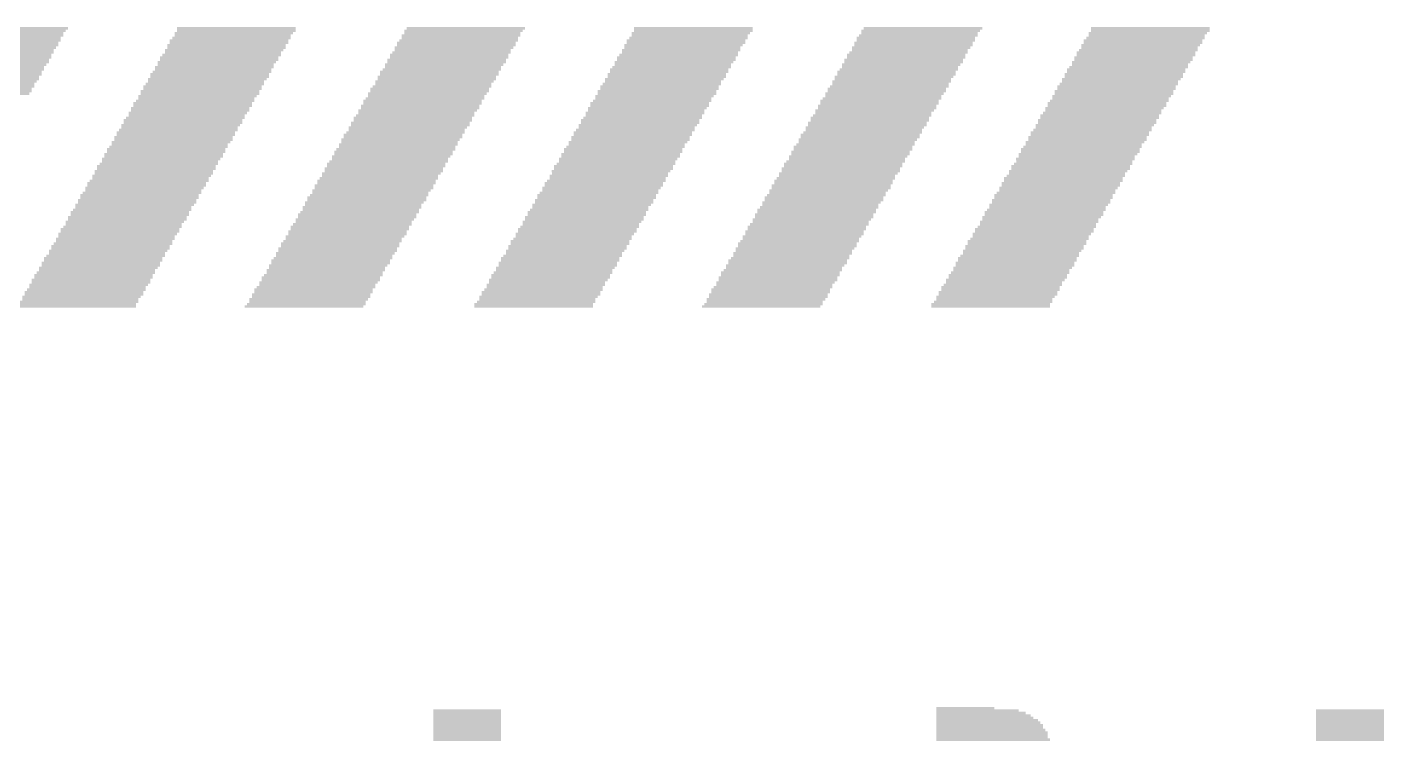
# Model space of a CAD drawing. Extents: x -51 to 50, y -27 to 29.
# Drawn here: x 25.58 to 37.45, y 22.32 to 28.56 of the extents above; entities that cross this region are included whole.
import ezdxf

# ---------------------------------------------------------------- set-up
doc = ezdxf.new("R2010")
doc.units = 0
doc.layers.add('201', color=6, linetype='CONTINUOUS')

# ---------------------------------------------------------------- blocks, each defined once
blk = doc.blocks.new('RECT')
blk.add_solid([(-0.5, -0.5), (0.5, -0.5), (-0.5, 0.5), (0.5, 0.5)])

msp = doc.modelspace()

# ---------------------------------------------------------------- block references
at = {"layer": '201', "rotation": 180}
for p, xscale, yscale in [((25.3797, 28.4903), 1.0363, 0.0211), ((25.3898, 28.5115), 1.016, 0.0213), ((25.4, 28.5327), 1.0363, 0.0211), ((25.4203, 28.5538), 1.0363, 0.0211), ((27.3888, 28.5115), 1.0363, 0.0213), ((27.3787, 28.4903), 1.016, 0.0211), ((27.4104, 28.5538), 1.0389, 0.0211), ((27.4104, 28.5327), 1.0389, 0.0211), ((29.3789, 28.4903), 1.0389, 0.0211), ((29.3903, 28.5115), 1.016, 0.0213), ((29.4005, 28.5327), 1.0363, 0.0211), ((29.4208, 28.5538), 1.0363, 0.0211), ((31.3893, 28.5115), 1.0363, 0.0213), ((31.3792, 28.4903), 1.016, 0.0211), ((31.4109, 28.5538), 1.0389, 0.0211), ((31.4109, 28.5327), 1.0389, 0.0211), ((33.3794, 28.4903), 1.0389, 0.0211), ((33.3908, 28.5115), 1.016, 0.0213), ((33.401, 28.5327), 1.0363, 0.0211), ((33.4213, 28.5538), 1.0363, 0.0211), ((35.3898, 28.5115), 1.0363, 0.0213), ((35.3797, 28.4903), 1.016, 0.0211), ((35.4114, 28.5538), 1.0389, 0.0211), ((35.4114, 28.5327), 1.0389, 0.0211), ((25.3149, 28.3845), 1.0389, 0.0213), ((25.3365, 28.4268), 1.0363, 0.0211), ((25.3365, 28.4057), 1.0363, 0.0211), ((25.3568, 28.448), 1.0363, 0.0213), ((25.3682, 28.4692), 1.0135, 0.0211), ((27.3253, 28.4057), 1.0363, 0.0211), ((27.3253, 28.3845), 1.0363, 0.0213), ((27.3469, 28.448), 1.0389, 0.0213), ((27.3469, 28.4268), 1.0389, 0.0211), ((27.3685, 28.4692), 1.0363, 0.0211), ((29.3154, 28.3845), 1.0389, 0.0213), ((29.337, 28.4268), 1.0363, 0.0211), ((29.337, 28.4057), 1.0363, 0.0211), ((29.3573, 28.448), 1.0363, 0.0213), ((29.3675, 28.4692), 1.016, 0.0211), ((31.3258, 28.4057), 1.0363, 0.0211), ((31.3157, 28.3845), 1.016, 0.0213), ((31.3474, 28.448), 1.0389, 0.0213), ((31.3474, 28.4268), 1.0389, 0.0211), ((31.369, 28.4692), 1.0363, 0.0211), ((33.3172, 28.3845), 1.0363, 0.0213), ((33.3375, 28.4268), 1.0363, 0.0211), ((33.3375, 28.4057), 1.0363, 0.0211), ((33.3578, 28.4692), 1.0363, 0.0211), ((33.3578, 28.448), 1.0363, 0.0213), ((35.3276, 28.4057), 1.0389, 0.0211), ((35.3162, 28.3845), 1.016, 0.0213), ((35.3479, 28.448), 1.0389, 0.0213), ((35.3479, 28.4268), 1.0389, 0.0211), ((35.3695, 28.4692), 1.0363, 0.0211), ((25.2514, 28.2787), 1.0389, 0.0211), ((25.2514, 28.2575), 1.0389, 0.0213), ((25.273, 28.321), 1.0363, 0.0213), ((25.273, 28.2998), 1.0363, 0.0211), ((25.2933, 28.3422), 1.0363, 0.0211), ((25.3035, 28.3633), 1.016, 0.0211), ((27.2415, 28.2575), 1.0363, 0.0213), ((27.2618, 28.2998), 1.0363, 0.0211), ((27.2618, 28.2787), 1.0363, 0.0211), ((27.2834, 28.321), 1.0389, 0.0213), ((27.2948, 28.3422), 1.016, 0.0211), ((27.305, 28.3633), 1.0363, 0.0211), ((29.2519, 28.2787), 1.0389, 0.0211), ((29.2519, 28.2575), 1.0389, 0.0213), ((29.2735, 28.321), 1.0363, 0.0213), ((29.2735, 28.2998), 1.0363, 0.0211), ((29.2938, 28.3422), 1.0363, 0.0211), ((29.304, 28.3633), 1.016, 0.0211), ((31.242, 28.2575), 1.0363, 0.0213), ((31.2623, 28.2998), 1.0363, 0.0211), ((31.2623, 28.2787), 1.0363, 0.0211), ((31.2839, 28.321), 1.0389, 0.0213), ((31.3055, 28.3633), 1.0363, 0.0211), ((31.2953, 28.3422), 1.016, 0.0211), ((33.2524, 28.2787), 1.0389, 0.0211), ((33.2524, 28.2575), 1.0389, 0.0213), ((33.274, 28.321), 1.0363, 0.0213), ((33.274, 28.2998), 1.0363, 0.0211), ((33.2943, 28.3422), 1.0363, 0.0211), ((33.3058, 28.3633), 1.0135, 0.0211), ((35.2425, 28.2575), 1.0363, 0.0213), ((35.2628, 28.2998), 1.0363, 0.0211), ((35.2628, 28.2787), 1.0363, 0.0211), ((35.2844, 28.3422), 1.0389, 0.0211), ((35.2844, 28.321), 1.0389, 0.0213), ((35.306, 28.3633), 1.0363, 0.0211), ((25.1879, 28.1728), 1.0389, 0.0211), ((25.1879, 28.1517), 1.0389, 0.0211), ((25.2095, 28.194), 1.0363, 0.0213), ((25.2298, 28.2363), 1.0363, 0.0211), ((25.2197, 28.2152), 1.016, 0.0211), ((27.178, 28.1517), 1.0363, 0.0211), ((27.1983, 28.1728), 1.0363, 0.0211), ((27.2199, 28.2152), 1.0389, 0.0211), ((27.2085, 28.194), 1.016, 0.0213), ((27.2313, 28.2363), 1.016, 0.0211), ((29.1884, 28.1728), 1.0389, 0.0211), ((29.1884, 28.1517), 1.0389, 0.0211), ((29.21, 28.194), 1.0363, 0.0213), ((29.2303, 28.2363), 1.0363, 0.0211), ((29.2202, 28.2152), 1.016, 0.0211), ((31.1785, 28.1517), 1.0363, 0.0211), ((31.1988, 28.194), 1.0363, 0.0213), ((31.1988, 28.1728), 1.0363, 0.0211), ((31.2204, 28.2152), 1.0389, 0.0211), ((31.2318, 28.2363), 1.016, 0.0211), ((33.1902, 28.1728), 1.0363, 0.0211), ((33.1902, 28.1517), 1.0363, 0.0211), ((33.2105, 28.194), 1.0363, 0.0213), ((33.2308, 28.2363), 1.0363, 0.0211), ((33.2207, 28.2152), 1.016, 0.0211), ((35.179, 28.1517), 1.0363, 0.0211), ((35.1993, 28.194), 1.0363, 0.0213), ((35.1993, 28.1728), 1.0363, 0.0211), ((35.2209, 28.2152), 1.0389, 0.0211), ((35.2323, 28.2363), 1.016, 0.0211), ((25.1028, 28.0247), 1.0363, 0.0211), ((25.1244, 28.0458), 1.0389, 0.0211), ((25.1358, 28.067), 1.016, 0.0213), ((25.146, 28.0882), 1.0363, 0.0211), ((25.1663, 28.1305), 1.0363, 0.0213), ((25.1663, 28.1093), 1.0363, 0.0211), ((27.1145, 28.0458), 1.0363, 0.0211), ((27.1145, 28.0247), 1.0363, 0.0211), ((27.1348, 28.067), 1.0363, 0.0213), ((27.1564, 28.1093), 1.0389, 0.0211), ((27.145, 28.0882), 1.016, 0.0211), ((27.178, 28.1305), 1.0363, 0.0213), ((29.1033, 28.0247), 1.0363, 0.0211), ((29.1249, 28.0458), 1.0389, 0.0211), ((29.1363, 28.067), 1.016, 0.0213), ((29.1465, 28.0882), 1.0363, 0.0211), ((29.1668, 28.1305), 1.0363, 0.0213), ((29.1668, 28.1093), 1.0363, 0.0211), ((31.115, 28.0458), 1.0363, 0.0211), ((31.115, 28.0247), 1.0363, 0.0211), ((31.1353, 28.067), 1.0363, 0.0213), ((31.1569, 28.1093), 1.0389, 0.0211), ((31.1455, 28.0882), 1.016, 0.0211), ((31.1785, 28.1305), 1.0363, 0.0213), ((33.1038, 28.0247), 1.0363, 0.0211), ((33.1254, 28.0458), 1.0389, 0.0211), ((33.147, 28.0882), 1.0363, 0.0211), ((33.1368, 28.067), 1.016, 0.0213), ((33.1673, 28.1305), 1.0363, 0.0213), ((33.1572, 28.1093), 1.016, 0.0211), ((35.1155, 28.0458), 1.0363, 0.0211), ((35.1155, 28.0247), 1.0363, 0.0211), ((35.1358, 28.067), 1.0363, 0.0213), ((35.1574, 28.1093), 1.0389, 0.0211), ((35.146, 28.0882), 1.016, 0.0211), ((35.179, 28.1305), 1.0363, 0.0213), ((25.0825, 27.9823), 1.0363, 0.0211), ((25.1028, 28.0035), 1.0363, 0.0213), ((27.0294, 27.8977), 1.0389, 0.0211), ((27.051, 27.9188), 1.0363, 0.0211), ((27.0713, 27.9612), 1.0363, 0.0211), ((27.0612, 27.94), 1.016, 0.0213), ((27.0929, 28.0035), 1.0389, 0.0213), ((27.0929, 27.9823), 1.0389, 0.0211), ((29.0398, 27.9188), 1.0363, 0.0211), ((29.0398, 27.8977), 1.0363, 0.0211), ((29.0614, 27.94), 1.0389, 0.0213), ((29.083, 27.9823), 1.0363, 0.0211), ((29.0728, 27.9612), 1.016, 0.0211), ((29.1033, 28.0035), 1.0363, 0.0213), ((31.0299, 27.8977), 1.0389, 0.0211), ((31.0515, 27.9188), 1.0363, 0.0211), ((31.0718, 27.9612), 1.0363, 0.0211), ((31.0617, 27.94), 1.016, 0.0213), ((31.0934, 28.0035), 1.0389, 0.0213), ((31.0934, 27.9823), 1.0389, 0.0211), ((33.0403, 27.9188), 1.0363, 0.0211), ((33.0403, 27.8977), 1.0363, 0.0211), ((33.0619, 27.94), 1.0389, 0.0213), ((33.0733, 27.9612), 1.016, 0.0211), ((33.0835, 27.9823), 1.0363, 0.0211), ((33.1038, 28.0035), 1.0363, 0.0213), ((35.0317, 27.8977), 1.0363, 0.0211), ((35.052, 27.9188), 1.0363, 0.0211), ((35.0723, 27.9612), 1.0363, 0.0211), ((35.0622, 27.94), 1.016, 0.0213), ((35.0939, 28.0035), 1.0389, 0.0213), ((35.0939, 27.9823), 1.0389, 0.0211), ((26.9773, 27.7918), 1.016, 0.0211), ((26.9875, 27.813), 1.0363, 0.0213), ((27.0078, 27.8553), 1.0363, 0.0211), ((27.0078, 27.8342), 1.0363, 0.0211), ((27.0294, 27.8765), 1.0389, 0.0213), ((28.9763, 27.7918), 1.0363, 0.0211), ((28.9979, 27.8342), 1.0389, 0.0211), ((28.9865, 27.813), 1.016, 0.0213), ((29.0195, 27.8765), 1.0363, 0.0213), ((29.0195, 27.8553), 1.0363, 0.0211), ((30.9778, 27.7918), 1.016, 0.0211), ((30.988, 27.813), 1.0363, 0.0213), ((31.0083, 27.8553), 1.0363, 0.0211), ((30.9982, 27.8342), 1.016, 0.0211), ((31.0299, 27.8765), 1.0389, 0.0213), ((32.9768, 27.7918), 1.0363, 0.0211), ((32.9984, 27.8342), 1.0389, 0.0211), ((32.987, 27.813), 1.016, 0.0213), ((33.02, 27.8765), 1.0363, 0.0213), ((33.02, 27.8553), 1.0363, 0.0211), ((34.9669, 27.7918), 1.0389, 0.0211), ((34.9885, 27.813), 1.0363, 0.0213), ((35.0088, 27.8553), 1.0363, 0.0211), ((34.9987, 27.8342), 1.016, 0.0211), ((35.0317, 27.8765), 1.0363, 0.0213), ((26.9024, 27.6648), 1.0389, 0.0211), ((26.9138, 27.686), 1.016, 0.0213), ((26.924, 27.7072), 1.0363, 0.0211), ((26.9443, 27.7495), 1.0363, 0.0213), ((26.9443, 27.7283), 1.0363, 0.0211), ((26.9659, 27.7707), 1.0389, 0.0211), ((28.9128, 27.686), 1.0363, 0.0213), ((28.9027, 27.6648), 1.016, 0.0211), ((28.9344, 27.7283), 1.0389, 0.0211), ((28.9344, 27.7072), 1.0389, 0.0211), ((28.956, 27.7707), 1.0363, 0.0211), ((28.956, 27.7495), 1.0363, 0.0213), ((30.9029, 27.6648), 1.0389, 0.0211), ((30.9245, 27.7072), 1.0363, 0.0211), ((30.9143, 27.686), 1.016, 0.0213), ((30.9448, 27.7495), 1.0363, 0.0213), ((30.9448, 27.7283), 1.0363, 0.0211), ((30.9664, 27.7707), 1.0389, 0.0211), ((32.9133, 27.686), 1.0363, 0.0213), ((32.9032, 27.6648), 1.016, 0.0211), ((32.9349, 27.7283), 1.0389, 0.0211), ((32.9349, 27.7072), 1.0389, 0.0211), ((32.9565, 27.7707), 1.0363, 0.0211), ((32.9565, 27.7495), 1.0363, 0.0213), ((34.9047, 27.6648), 1.0363, 0.0211), ((34.925, 27.7072), 1.0363, 0.0211), ((34.9148, 27.686), 1.016, 0.0213), ((34.9453, 27.7495), 1.0363, 0.0213), ((34.9453, 27.7283), 1.0363, 0.0211), ((34.9669, 27.7707), 1.0389, 0.0211), ((26.8389, 27.559), 1.0389, 0.0213), ((26.8605, 27.6013), 1.0363, 0.0211), ((26.8605, 27.5802), 1.0363, 0.0211), ((26.8808, 27.6437), 1.0363, 0.0211), ((26.8808, 27.6225), 1.0363, 0.0213), ((28.8493, 27.5802), 1.0363, 0.0211), ((28.8392, 27.559), 1.016, 0.0213), ((28.8709, 27.6225), 1.0389, 0.0213), ((28.8709, 27.6013), 1.0389, 0.0211), ((28.8925, 27.6437), 1.0363, 0.0211), ((30.8394, 27.559), 1.0389, 0.0213), ((30.861, 27.6013), 1.0363, 0.0211), ((30.861, 27.5802), 1.0363, 0.0211), ((30.8813, 27.6437), 1.0363, 0.0211), ((30.8813, 27.6225), 1.0363, 0.0213), ((32.8498, 27.5802), 1.0363, 0.0211), ((32.8397, 27.559), 1.016, 0.0213), ((32.8714, 27.6225), 1.0389, 0.0213), ((32.8714, 27.6013), 1.0389, 0.0211), ((32.893, 27.6437), 1.0363, 0.0211), ((34.8399, 27.559), 1.0389, 0.0213), ((34.8615, 27.6013), 1.0363, 0.0211), ((34.8615, 27.5802), 1.0363, 0.0211), ((34.8818, 27.6437), 1.0363, 0.0211), ((34.8818, 27.6225), 1.0363, 0.0213), ((26.7754, 27.4532), 1.0389, 0.0211), ((26.7754, 27.432), 1.0389, 0.0213), ((26.797, 27.4955), 1.0363, 0.0213), ((26.797, 27.4743), 1.0363, 0.0211), ((26.8173, 27.5167), 1.0363, 0.0211), ((26.8275, 27.5378), 1.016, 0.0211), ((28.7655, 27.432), 1.0363, 0.0213), ((28.7858, 27.4743), 1.0363, 0.0211), ((28.7858, 27.4532), 1.0363, 0.0211), ((28.8074, 27.4955), 1.0389, 0.0213), ((28.8188, 27.5167), 1.016, 0.0211), ((28.829, 27.5378), 1.0363, 0.0211), ((30.7759, 27.4532), 1.0389, 0.0211), ((30.7759, 27.432), 1.0389, 0.0213), ((30.7975, 27.4955), 1.0363, 0.0213), ((30.7975, 27.4743), 1.0363, 0.0211), ((30.8178, 27.5167), 1.0363, 0.0211), ((30.828, 27.5378), 1.016, 0.0211), ((32.766, 27.432), 1.0363, 0.0213), ((32.7863, 27.4743), 1.0363, 0.0211), ((32.7863, 27.4532), 1.0363, 0.0211), ((32.8079, 27.5167), 1.0389, 0.0211), ((32.8079, 27.4955), 1.0389, 0.0213), ((32.8295, 27.5378), 1.0363, 0.0211), ((34.7662, 27.432), 1.0135, 0.0213), ((34.7777, 27.4532), 1.0363, 0.0211), ((34.798, 27.4955), 1.0363, 0.0213), ((34.798, 27.4743), 1.0363, 0.0211), ((34.8183, 27.5167), 1.0363, 0.0211), ((34.8285, 27.5378), 1.016, 0.0211), ((26.6903, 27.305), 1.0363, 0.0213), ((26.7119, 27.3473), 1.0389, 0.0211), ((26.7119, 27.3262), 1.0389, 0.0211), ((26.7335, 27.3685), 1.0363, 0.0213), ((26.7538, 27.4108), 1.0363, 0.0211), ((26.7437, 27.3897), 1.016, 0.0211), ((28.702, 27.3262), 1.0363, 0.0211), ((28.702, 27.305), 1.0363, 0.0213), ((28.7223, 27.3685), 1.0363, 0.0213), ((28.7223, 27.3473), 1.0363, 0.0211), ((28.7439, 27.3897), 1.0389, 0.0211), ((28.7553, 27.4108), 1.016, 0.0211), ((30.6908, 27.305), 1.0363, 0.0213), ((30.7124, 27.3473), 1.0389, 0.0211), ((30.7124, 27.3262), 1.0389, 0.0211), ((30.734, 27.3685), 1.0363, 0.0213), ((30.7543, 27.4108), 1.0363, 0.0211), ((30.7442, 27.3897), 1.016, 0.0211), ((32.7025, 27.3262), 1.0363, 0.0211), ((32.7025, 27.305), 1.0363, 0.0213), ((32.7228, 27.3685), 1.0363, 0.0213), ((32.7228, 27.3473), 1.0363, 0.0211), ((32.7444, 27.3897), 1.0389, 0.0211), ((32.7558, 27.4108), 1.016, 0.0211), ((34.6913, 27.305), 1.0363, 0.0213), ((34.7129, 27.3473), 1.0389, 0.0211), ((34.7129, 27.3262), 1.0389, 0.0211), ((34.7345, 27.3685), 1.0363, 0.0213), ((34.7548, 27.4108), 1.0363, 0.0211), ((34.7447, 27.3897), 1.016, 0.0211), ((26.6268, 27.1992), 1.0363, 0.0211), ((26.6484, 27.2203), 1.0389, 0.0211), ((26.6598, 27.2415), 1.016, 0.0213), ((26.67, 27.2627), 1.0363, 0.0211), ((26.6903, 27.2838), 1.0363, 0.0211), ((28.6385, 27.2203), 1.0363, 0.0211), ((28.6385, 27.1992), 1.0363, 0.0211), ((28.6588, 27.2415), 1.0363, 0.0213), ((28.6804, 27.2838), 1.0389, 0.0211), ((28.669, 27.2627), 1.016, 0.0211), ((30.6273, 27.1992), 1.0363, 0.0211), ((30.6489, 27.2203), 1.0389, 0.0211), ((30.6603, 27.2415), 1.016, 0.0213), ((30.6705, 27.2627), 1.0363, 0.0211), ((30.6807, 27.2838), 1.016, 0.0211), ((32.639, 27.2203), 1.0363, 0.0211), ((32.639, 27.1992), 1.0363, 0.0211), ((32.6593, 27.2415), 1.0363, 0.0213), ((32.6809, 27.2838), 1.0389, 0.0211), ((32.6695, 27.2627), 1.016, 0.0211), ((34.6278, 27.1992), 1.0363, 0.0211), ((34.6494, 27.2415), 1.0389, 0.0213), ((34.6494, 27.2203), 1.0389, 0.0211), ((34.671, 27.2627), 1.0363, 0.0211), ((34.6812, 27.2838), 1.016, 0.0211), ((26.5633, 27.0933), 1.0363, 0.0211), ((26.5633, 27.0722), 1.0363, 0.0211), ((26.5849, 27.1145), 1.0389, 0.0213), ((26.5963, 27.1357), 1.016, 0.0211), ((26.6065, 27.1568), 1.0363, 0.0211), ((26.6268, 27.178), 1.0363, 0.0213), ((28.5534, 27.0722), 1.0389, 0.0211), ((28.575, 27.0933), 1.0363, 0.0211), ((28.5953, 27.1357), 1.0363, 0.0211), ((28.5852, 27.1145), 1.016, 0.0213), ((28.6169, 27.178), 1.0389, 0.0213), ((28.6169, 27.1568), 1.0389, 0.0211), ((30.5651, 27.0933), 1.0389, 0.0211), ((30.5651, 27.0722), 1.0389, 0.0211), ((30.5854, 27.1145), 1.0389, 0.0213), ((30.5968, 27.1357), 1.016, 0.0211), ((30.607, 27.1568), 1.0363, 0.0211), ((30.6273, 27.178), 1.0363, 0.0213), ((32.5539, 27.0722), 1.0389, 0.0211), ((32.5755, 27.0933), 1.0363, 0.0211), ((32.5958, 27.1357), 1.0363, 0.0211), ((32.5857, 27.1145), 1.016, 0.0213), ((32.6174, 27.178), 1.0389, 0.0213), ((32.6174, 27.1568), 1.0389, 0.0211), ((34.5643, 27.0933), 1.0363, 0.0211), ((34.5643, 27.0722), 1.0363, 0.0211), ((34.5859, 27.1145), 1.0389, 0.0213), ((34.5973, 27.1357), 1.016, 0.0211), ((34.6075, 27.1568), 1.0363, 0.0211), ((34.6278, 27.178), 1.0363, 0.0213), ((26.4795, 26.9452), 1.0363, 0.0211), ((26.4998, 26.9663), 1.0363, 0.0211), ((26.5214, 27.0087), 1.0389, 0.0211), ((26.51, 26.9875), 1.016, 0.0213), ((26.543, 27.051), 1.0363, 0.0213), ((26.543, 27.0298), 1.0363, 0.0211), ((28.4899, 26.9452), 1.0389, 0.0211), ((28.5013, 26.9663), 1.016, 0.0211), ((28.5115, 26.9875), 1.0363, 0.0213), ((28.5318, 27.0298), 1.0363, 0.0211), ((28.5217, 27.0087), 1.016, 0.0211), ((28.5534, 27.051), 1.0389, 0.0213), ((30.48, 26.9452), 1.0363, 0.0211), ((30.5003, 26.9663), 1.0363, 0.0211), ((30.5219, 27.0087), 1.0389, 0.0211), ((30.5105, 26.9875), 1.016, 0.0213), ((30.5435, 27.051), 1.0363, 0.0213), ((30.5435, 27.0298), 1.0363, 0.0211), ((32.4904, 26.9663), 1.0389, 0.0211), ((32.4904, 26.9452), 1.0389, 0.0211), ((32.512, 26.9875), 1.0363, 0.0213), ((32.5323, 27.0298), 1.0363, 0.0211), ((32.5222, 27.0087), 1.016, 0.0211), ((32.5539, 27.051), 1.0389, 0.0213), ((34.4805, 26.9452), 1.0363, 0.0211), ((34.5008, 26.9663), 1.0363, 0.0211), ((34.5224, 27.0087), 1.0389, 0.0211), ((34.511, 26.9875), 1.016, 0.0213), ((34.544, 27.051), 1.0363, 0.0213), ((34.544, 27.0298), 1.0363, 0.0211), ((26.4363, 26.8605), 1.0363, 0.0213), ((26.4262, 26.8393), 1.016, 0.0211), ((26.4579, 26.9028), 1.0389, 0.0211), ((26.4579, 26.8817), 1.0389, 0.0211), ((26.4795, 26.924), 1.0363, 0.0213), ((28.4264, 26.8393), 1.0389, 0.0211), ((28.4378, 26.8605), 1.016, 0.0213), ((28.448, 26.8817), 1.0363, 0.0211), ((28.4683, 26.924), 1.0363, 0.0213), ((28.4683, 26.9028), 1.0363, 0.0211), ((30.4368, 26.8605), 1.0363, 0.0213), ((30.4267, 26.8393), 1.016, 0.0211), ((30.4584, 26.9028), 1.0389, 0.0211), ((30.4584, 26.8817), 1.0389, 0.0211), ((30.48, 26.924), 1.0363, 0.0213), ((32.4269, 26.8393), 1.0389, 0.0211), ((32.4383, 26.8605), 1.016, 0.0213), ((32.4485, 26.8817), 1.0363, 0.0211), ((32.4688, 26.924), 1.0363, 0.0213), ((32.4688, 26.9028), 1.0363, 0.0211), ((34.4373, 26.8605), 1.0363, 0.0213), ((34.4272, 26.8393), 1.016, 0.0211), ((34.4589, 26.9028), 1.0389, 0.0211), ((34.4475, 26.8817), 1.016, 0.0211), ((34.4805, 26.924), 1.0363, 0.0213), ((26.3525, 26.7123), 1.0363, 0.0211), ((26.3728, 26.7547), 1.0363, 0.0211), ((26.3627, 26.7335), 1.016, 0.0213), ((26.3944, 26.797), 1.0389, 0.0213), ((26.3944, 26.7758), 1.0389, 0.0211), ((26.416, 26.8182), 1.0363, 0.0211), ((28.3629, 26.7335), 1.0389, 0.0213), ((28.3515, 26.7123), 1.016, 0.0211), ((28.3845, 26.7758), 1.0363, 0.0211), ((28.3845, 26.7547), 1.0363, 0.0211), ((28.4048, 26.8182), 1.0363, 0.0211), ((28.4048, 26.797), 1.0363, 0.0213), ((30.353, 26.7123), 1.0363, 0.0211), ((30.3733, 26.7547), 1.0363, 0.0211), ((30.3632, 26.7335), 1.016, 0.0213), ((30.3949, 26.797), 1.0389, 0.0213), ((30.3949, 26.7758), 1.0389, 0.0211), ((30.4165, 26.8182), 1.0363, 0.0211), ((32.3634, 26.7335), 1.0389, 0.0213), ((32.352, 26.7123), 1.016, 0.0211), ((32.385, 26.7758), 1.0363, 0.0211), ((32.385, 26.7547), 1.0363, 0.0211), ((32.4053, 26.8182), 1.0363, 0.0211), ((32.4053, 26.797), 1.0363, 0.0213), ((34.3535, 26.7123), 1.0363, 0.0211), ((34.3738, 26.7547), 1.0363, 0.0211), ((34.3637, 26.7335), 1.016, 0.0213), ((34.3954, 26.797), 1.0389, 0.0213), ((34.3954, 26.7758), 1.0389, 0.0211), ((34.417, 26.8182), 1.0363, 0.0211), ((26.289, 26.6065), 1.0363, 0.0213), ((26.3093, 26.6488), 1.0363, 0.0211), ((26.3093, 26.6277), 1.0363, 0.0211), ((26.3309, 26.67), 1.0389, 0.0213), ((26.3423, 26.6912), 1.016, 0.0211), ((28.2994, 26.6277), 1.0389, 0.0211), ((28.2994, 26.6065), 1.0389, 0.0213), ((28.321, 26.67), 1.0363, 0.0213), ((28.321, 26.6488), 1.0363, 0.0211), ((28.3413, 26.6912), 1.0363, 0.0211), ((30.2895, 26.6065), 1.0363, 0.0213), ((30.3098, 26.6488), 1.0363, 0.0211), ((30.3098, 26.6277), 1.0363, 0.0211), ((30.3314, 26.6912), 1.0389, 0.0211), ((30.3314, 26.67), 1.0389, 0.0213), ((32.2999, 26.6277), 1.0389, 0.0211), ((32.2898, 26.6065), 1.0185, 0.0213), ((32.3215, 26.67), 1.0363, 0.0213), ((32.3215, 26.6488), 1.0363, 0.0211), ((32.3418, 26.6912), 1.0363, 0.0211), ((34.29, 26.6065), 1.0363, 0.0213), ((34.3103, 26.6488), 1.0363, 0.0211), ((34.3103, 26.6277), 1.0363, 0.0211), ((34.3319, 26.6912), 1.0389, 0.0211), ((34.3319, 26.67), 1.0389, 0.0213), ((26.2255, 26.5007), 1.0363, 0.0211), ((26.2255, 26.4795), 1.0363, 0.0213), ((26.2458, 26.543), 1.0363, 0.0213), ((26.2458, 26.5218), 1.0363, 0.0211), ((26.2674, 26.5642), 1.0389, 0.0211), ((26.2788, 26.5853), 1.016, 0.0211), ((28.2143, 26.4795), 1.0363, 0.0213), ((28.2359, 26.5218), 1.0389, 0.0211), ((28.2359, 26.5007), 1.0389, 0.0211), ((28.2575, 26.543), 1.0363, 0.0213), ((28.2778, 26.5853), 1.0363, 0.0211), ((28.2677, 26.5642), 1.016, 0.0211), ((30.226, 26.5007), 1.0363, 0.0211), ((30.226, 26.4795), 1.0363, 0.0213), ((30.2463, 26.543), 1.0363, 0.0213), ((30.2463, 26.5218), 1.0363, 0.0211), ((30.2679, 26.5642), 1.0389, 0.0211), ((30.2793, 26.5853), 1.016, 0.0211), ((32.2148, 26.4795), 1.0363, 0.0213), ((32.2364, 26.5218), 1.0389, 0.0211), ((32.2364, 26.5007), 1.0389, 0.0211), ((32.258, 26.543), 1.0363, 0.0213), ((32.2796, 26.5853), 1.0389, 0.0211), ((32.2682, 26.5642), 1.016, 0.0211), ((34.2265, 26.5007), 1.0363, 0.0211), ((34.2265, 26.4795), 1.0363, 0.0213), ((34.2468, 26.543), 1.0363, 0.0213), ((34.2468, 26.5218), 1.0363, 0.0211), ((34.2684, 26.5642), 1.0389, 0.0211), ((34.2798, 26.5853), 1.016, 0.0211), ((26.1404, 26.3525), 1.0389, 0.0213), ((26.162, 26.3948), 1.0363, 0.0211), ((26.162, 26.3737), 1.0363, 0.0211), ((26.1823, 26.416), 1.0363, 0.0213), ((26.2039, 26.4583), 1.0389, 0.0211), ((26.1925, 26.4372), 1.016, 0.0211), ((28.1508, 26.3737), 1.0363, 0.0211), ((28.1508, 26.3525), 1.0363, 0.0213), ((28.1724, 26.3948), 1.0389, 0.0211), ((28.1838, 26.416), 1.016, 0.0213), ((28.194, 26.4372), 1.0363, 0.0211), ((28.2042, 26.4583), 1.016, 0.0211), ((30.1409, 26.3525), 1.0389, 0.0213), ((30.1625, 26.3948), 1.0363, 0.0211), ((30.1625, 26.3737), 1.0363, 0.0211), ((30.1828, 26.416), 1.0363, 0.0213), ((30.2044, 26.4583), 1.0389, 0.0211), ((30.193, 26.4372), 1.016, 0.0211), ((32.1526, 26.3737), 1.0389, 0.0211), ((32.1526, 26.3525), 1.0389, 0.0213), ((32.1729, 26.416), 1.0389, 0.0213), ((32.1729, 26.3948), 1.0389, 0.0211), ((32.1945, 26.4372), 1.0363, 0.0211), ((32.2047, 26.4583), 1.016, 0.0211), ((34.1414, 26.3525), 1.0389, 0.0213), ((34.163, 26.3948), 1.0363, 0.0211), ((34.163, 26.3737), 1.0363, 0.0211), ((34.1833, 26.416), 1.0363, 0.0213), ((34.2049, 26.4583), 1.0389, 0.0211), ((34.1935, 26.4372), 1.016, 0.0211), ((26.0769, 26.2467), 1.0389, 0.0211), ((26.0985, 26.2678), 1.0363, 0.0211), ((26.1188, 26.3102), 1.0363, 0.0211), ((26.1087, 26.289), 1.016, 0.0213), ((26.1404, 26.3313), 1.0389, 0.0211), ((28.0873, 26.2678), 1.0363, 0.0211), ((28.0873, 26.2467), 1.0363, 0.0211), ((28.1089, 26.289), 1.0389, 0.0213), ((28.1203, 26.3102), 1.016, 0.0211), ((28.1305, 26.3313), 1.0363, 0.0211), ((30.0774, 26.2467), 1.0389, 0.0211), ((30.099, 26.2678), 1.0363, 0.0211), ((30.1193, 26.3102), 1.0363, 0.0211), ((30.1092, 26.289), 1.016, 0.0213), ((30.1295, 26.3313), 1.016, 0.0211), ((32.0878, 26.2678), 1.0363, 0.0211), ((32.0878, 26.2467), 1.0363, 0.0211), ((32.1094, 26.289), 1.0389, 0.0213), ((32.1208, 26.3102), 1.016, 0.0211), ((32.131, 26.3313), 1.0363, 0.0211), ((34.0779, 26.2467), 1.0389, 0.0211), ((34.0995, 26.289), 1.0363, 0.0213), ((34.0995, 26.2678), 1.0363, 0.0211), ((34.1198, 26.3102), 1.0363, 0.0211), ((34.13, 26.3313), 1.016, 0.0211), ((26.0134, 26.1197), 1.0389, 0.0211), ((26.0248, 26.1408), 1.016, 0.0211), ((26.035, 26.162), 1.0363, 0.0213), ((26.0553, 26.2043), 1.0363, 0.0211), ((26.0452, 26.1832), 1.016, 0.0211), ((26.0769, 26.2255), 1.0389, 0.0213), ((28.0035, 26.1197), 1.0363, 0.0211), ((28.0238, 26.1408), 1.0363, 0.0211), ((28.0454, 26.1832), 1.0389, 0.0211), ((28.034, 26.162), 1.016, 0.0213), ((28.067, 26.2255), 1.0363, 0.0213), ((28.067, 26.2043), 1.0363, 0.0211), ((30.0139, 26.1408), 1.0389, 0.0211), ((30.0139, 26.1197), 1.0389, 0.0211), ((30.0355, 26.162), 1.0363, 0.0213), ((30.0558, 26.2043), 1.0363, 0.0211), ((30.0457, 26.1832), 1.016, 0.0211), ((30.0774, 26.2255), 1.0389, 0.0213), ((32.004, 26.1197), 1.0363, 0.0211), ((32.0243, 26.1408), 1.0363, 0.0211), ((32.0459, 26.1832), 1.0389, 0.0211), ((32.0345, 26.162), 1.016, 0.0213), ((32.0675, 26.2255), 1.0363, 0.0213), ((32.0675, 26.2043), 1.0363, 0.0211), ((34.0144, 26.1408), 1.0389, 0.0211), ((34.0144, 26.1197), 1.0389, 0.0211), ((34.036, 26.162), 1.0363, 0.0213), ((34.0563, 26.2043), 1.0363, 0.0211), ((34.0462, 26.1832), 1.016, 0.0211), ((34.0779, 26.2255), 1.0389, 0.0213), ((29.4322, 22.5848), 0.5918, 0.0211), ((29.4322, 22.5637), 0.5918, 0.0211), ((33.8988, 22.5848), 0.7214, 0.0211), ((33.9293, 22.5637), 0.7823, 0.0211), ((33.7922, 22.606), 0.508, 0.0213), ((37.1577, 22.5848), 0.5944, 0.0211), ((37.1577, 22.5637), 0.5944, 0.0211), ((29.4322, 22.5425), 0.5918, 0.0213), ((29.4322, 22.5213), 0.5918, 0.0211), ((29.4322, 22.5002), 0.5918, 0.0211), ((29.4322, 22.479), 0.5918, 0.0213), ((29.4322, 22.4578), 0.5918, 0.0211), ((29.4322, 22.4367), 0.5918, 0.0211), ((33.9509, 22.5425), 0.8255, 0.0213), ((33.9623, 22.5213), 0.8484, 0.0211), ((34.0042, 22.4578), 0.9322, 0.0211), ((34.0042, 22.4367), 0.9322, 0.0211), ((33.9827, 22.5002), 0.889, 0.0211), ((33.9928, 22.479), 0.9093, 0.0213), ((37.1577, 22.5425), 0.5944, 0.0213), ((37.1577, 22.5213), 0.5944, 0.0211), ((37.1577, 22.5002), 0.5944, 0.0211), ((37.1577, 22.479), 0.5944, 0.0213), ((37.1577, 22.4578), 0.5944, 0.0211), ((37.1577, 22.4367), 0.5944, 0.0211), ((29.4322, 22.4155), 0.5918, 0.0213), ((29.4322, 22.3943), 0.5918, 0.0211), ((29.4322, 22.3732), 0.5918, 0.0211), ((29.4322, 22.352), 0.5918, 0.0213), ((29.4322, 22.3308), 0.5918, 0.0211), ((34.0258, 22.3943), 0.9754, 0.0211), ((34.0258, 22.3732), 0.9754, 0.0211), ((34.0258, 22.352), 0.9754, 0.0213), ((34.0144, 22.4155), 0.9525, 0.0213), ((34.036, 22.3308), 0.9957, 0.0211), ((37.1577, 22.4155), 0.5944, 0.0213), ((37.1577, 22.3943), 0.5944, 0.0211), ((37.1577, 22.3732), 0.5944, 0.0211), ((37.1577, 22.352), 0.5944, 0.0213), ((37.1577, 22.3308), 0.5944, 0.0211)]:
    msp.add_blockref('RECT', p, dxfattribs=dict(at, xscale=xscale, yscale=yscale))

doc.saveas('drawing.dxf')
